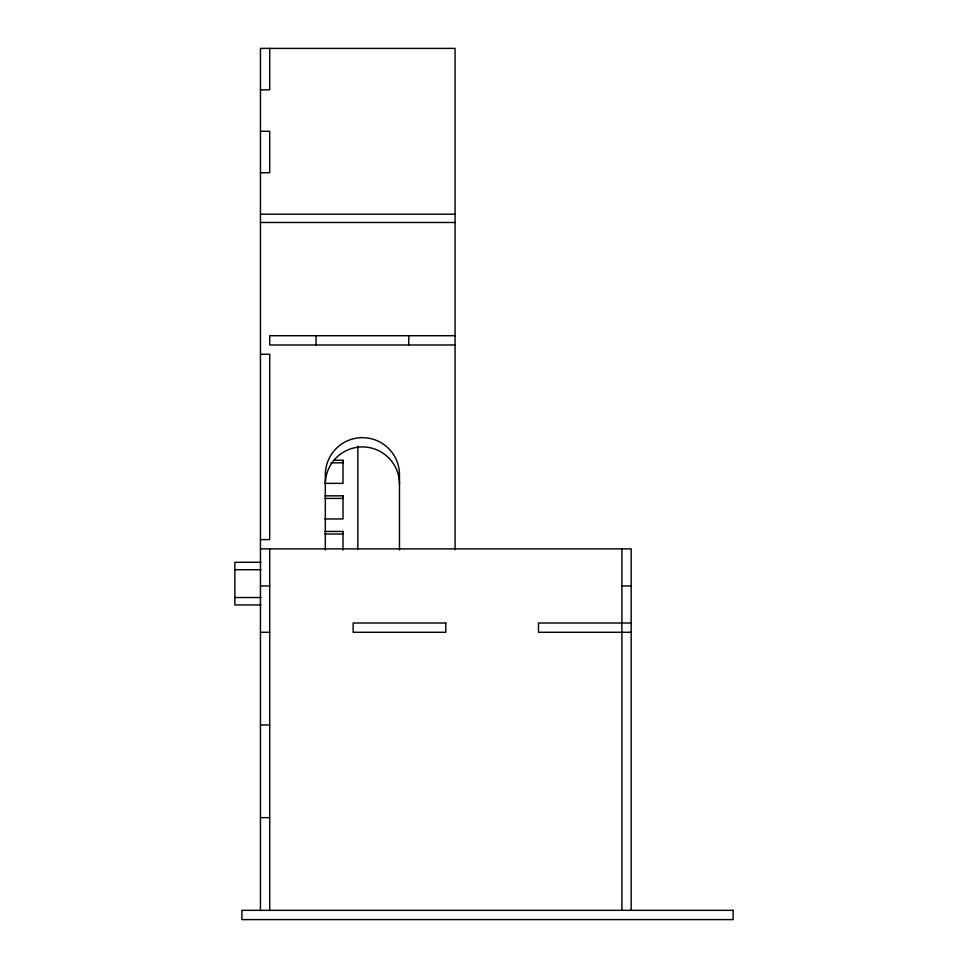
<?xml version="1.0" encoding="UTF-8"?>
<svg xmlns="http://www.w3.org/2000/svg" width="968" height="968" viewBox="0 0 968 968"><rect width="100%" height="100%" fill="white"/><g stroke="black" fill="none" stroke-linecap="round" stroke-linejoin="round"><path stroke-width="1.45" d="M324.885 531.432L343.011 531.432L343.011 534.021L324.885 534.021M324.885 495.834L343.011 495.834L343.011 498.423L324.885 498.423M333.948 460.236L343.011 460.236L343.011 462.825L330.935 462.825M260.452 89.843L269.721 89.843L269.721 48.4M260.452 131.297L269.721 131.297L269.721 172.74L260.452 172.74M260.452 214.194L455.081 214.194M260.452 222.483L455.081 222.483M455.081 335.714L269.721 335.714L269.721 344.983L455.081 344.983M260.452 354.252L269.721 354.252L269.721 539.612L260.452 539.612M324.885 483.371L343.011 483.371L343.011 460.236M324.885 518.969L343.011 518.969L343.011 495.834M260.452 548.88L631.172 548.88L631.172 910.331M261.009 562.299L234.873 562.299L234.873 604.939L261.009 604.939M234.873 569.716L261.009 569.716M260.452 585.955L269.721 585.955M621.904 585.955L631.172 585.955M234.873 597.522L261.009 597.522M631.172 623.017L538.498 623.017L538.498 632.285L631.172 632.285M260.452 632.285L269.721 632.285M260.452 724.971L269.721 724.971M260.452 817.645L269.721 817.645M621.904 548.88L621.904 910.331M455.081 549.63L455.081 48.4L260.452 48.4L260.452 910.61M408.738 335.714L408.738 344.983M399.469 549.909L399.469 474.731A37.074 37.074 0 0 0 362.407 437.657A37.074 37.074 0 0 0 325.333 474.731L325.333 549.909M357.845 446.2L357.845 549.4M343.011 531.432L343.011 549.933M316.064 335.714L316.064 344.983M269.721 548.88L269.721 910.61M325.333 484A37.074 37.074 0 0 1 362.407 446.926A37.074 37.074 0 0 1 399.469 484M445.812 623.017L353.139 623.017L353.139 632.285L445.812 632.285L445.812 623.017M733.127 910.331L241.915 910.331L241.915 919.6L733.127 919.6L733.127 910.331"/></g></svg>
